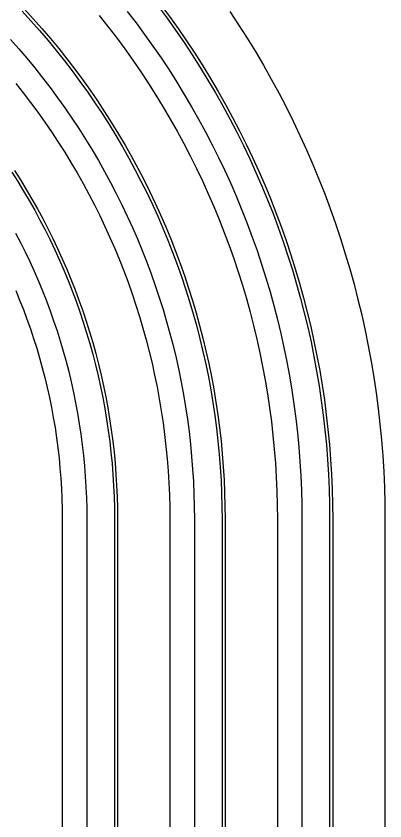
# Model space of a CAD drawing. Header units: metres. Extents: x 9 to 1211, y 9 to 2781.
# Drawn here: x 1091 to 1211, y 2387.9 to 2649.5 of the extents above; entities that cross this region are included whole.
import ezdxf

# ---------------------------------------------------------------- set-up
doc = ezdxf.new("R2010")
doc.units = ezdxf.units.M
for name, color, linetype in [('ACIKLIK', 5, 'Continuous'), ('CAM_SABLON', 4, 'Continuous'), ('DIS_KENAR_V91_Z3', 1, 'Continuous'), ('LAMBA_T4_Z4', 3, 'Continuous')]:
    doc.layers.add(name, color=color, linetype=linetype)

msp = doc.modelspace()

# ---------------------------------------------------------------- linework, layer by layer
at = {"layer": 'ACIKLIK'}
for points in [[(1127.19, 2651), (1130.03, 2647.29), (1132.82, 2643.53), (1135.53, 2639.72), (1138.18, 2635.86), (1140.76, 2631.96), (1143.28, 2628.02), (1145.72, 2624.03), (1148.09, 2620), (1150.4, 2615.93), (1152.63, 2611.82), (1154.79, 2607.67), (1156.88, 2603.48), (1158.89, 2599.26), (1160.83, 2595.01), (1162.69, 2590.72), (1164.48, 2586.39), (1166.2, 2582.04), (1167.84, 2577.66), (1169.4, 2573.25), (1170.88, 2568.82), (1172.29, 2564.36), (1173.62, 2559.87), (1174.87, 2555.36), (1176.04, 2550.83), (1177.13, 2546.29), (1178.14, 2541.72), (1179.08, 2537.14), (1179.93, 2532.54), (1180.7, 2527.92), (1181.39, 2523.3), (1182, 2518.66), (1182.53, 2514.01), (1182.98, 2509.36), (1183.35, 2504.69), (1183.63, 2500.03), (1183.84, 2495.35), (1183.96, 2490.68), (1184, 2485.88), (1184, 1696.12)], [(1089.15, 2641.91), (1091.85, 2638.86), (1094.49, 2635.77), (1097.07, 2632.63), (1099.61, 2629.45), (1102.08, 2626.22), (1104.5, 2622.95), (1106.86, 2619.64), (1109.16, 2616.29), (1111.41, 2612.9), (1113.59, 2609.47), (1115.72, 2606), (1117.78, 2602.5), (1119.79, 2598.96), (1121.73, 2595.39), (1123.6, 2591.78), (1125.42, 2588.14), (1127.17, 2584.47), (1128.86, 2580.77), (1130.48, 2577.04), (1132.03, 2573.28), (1133.52, 2569.5), (1134.95, 2565.69), (1136.3, 2561.86), (1137.6, 2558), (1138.82, 2554.12), (1139.97, 2550.22), (1141.06, 2546.3), (1142.08, 2542.37), (1143.03, 2538.41), (1143.91, 2534.44), (1144.72, 2530.46), (1145.46, 2526.46), (1146.13, 2522.45), (1146.73, 2518.43), (1147.26, 2514.4), (1147.72, 2510.36), (1148.11, 2506.31), (1148.43, 2502.25), (1148.68, 2498.19), (1148.86, 2494.13), (1148.96, 2490.07), (1149, 2485.88), (1149, 1696.12)], [(1090.82, 2578.95), (1092.42, 2575.89), (1093.96, 2572.8), (1095.45, 2569.68), (1096.88, 2566.53), (1098.26, 2563.36), (1099.58, 2560.17), (1100.85, 2556.96), (1102.06, 2553.72), (1103.21, 2550.46), (1104.31, 2547.19), (1105.35, 2543.89), (1106.33, 2540.58), (1107.25, 2537.25), (1108.12, 2533.9), (1108.92, 2530.54), (1109.67, 2527.17), (1110.36, 2523.78), (1110.99, 2520.38), (1111.56, 2516.97), (1112.07, 2513.56), (1112.52, 2510.13), (1112.91, 2506.7), (1113.25, 2503.26), (1113.52, 2499.81), (1113.73, 2496.36), (1113.88, 2492.91), (1113.97, 2489.46), (1114, 2485.88), (1114, 1696.12)]]:
    msp.add_lwpolyline(points, dxfattribs=at)
at = {"layer": 'CAM_SABLON'}
for points in [[(1137.22, 2652.7), (1140.1, 2648.82), (1142.9, 2644.88), (1145.64, 2640.9), (1148.31, 2636.86), (1150.91, 2632.79), (1153.43, 2628.67), (1155.89, 2624.5), (1158.27, 2620.29), (1160.58, 2616.04), (1162.81, 2611.76), (1164.97, 2607.43), (1167.05, 2603.06), (1169.05, 2598.67), (1170.98, 2594.23), (1172.83, 2589.77), (1174.6, 2585.27), (1176.29, 2580.74), (1177.91, 2576.18), (1179.44, 2571.6), (1180.9, 2566.99), (1182.27, 2562.35), (1183.56, 2557.69), (1184.77, 2553.01), (1185.9, 2548.31), (1186.95, 2543.59), (1187.91, 2538.85), (1188.79, 2534.1), (1189.59, 2529.33), (1190.3, 2524.55), (1190.93, 2519.76), (1191.48, 2514.95), (1191.95, 2510.14), (1192.32, 2505.32), (1192.62, 2500.5), (1192.83, 2495.67), (1192.96, 2490.83), (1193, 2485.92), (1193, 1696.08)], [(1092.99, 2651.04), (1095.84, 2647.93), (1098.64, 2644.77), (1101.38, 2641.55), (1104.07, 2638.3), (1106.7, 2634.99), (1109.27, 2631.64), (1111.78, 2628.24), (1114.23, 2624.81), (1116.63, 2621.32), (1118.96, 2617.8), (1121.23, 2614.24), (1123.43, 2610.64), (1125.58, 2607), (1127.66, 2603.32), (1129.67, 2599.61), (1131.62, 2595.87), (1133.51, 2592.09), (1135.33, 2588.27), (1137.08, 2584.43), (1138.76, 2580.56), (1140.38, 2576.65), (1141.93, 2572.72), (1143.4, 2568.77), (1144.81, 2564.79), (1146.16, 2560.78), (1147.43, 2556.75), (1148.62, 2552.7), (1149.75, 2548.63), (1150.81, 2544.54), (1151.8, 2540.44), (1152.71, 2536.31), (1153.55, 2532.18), (1154.32, 2528.02), (1155.02, 2523.86), (1155.64, 2519.68), (1156.2, 2515.49), (1156.67, 2511.3), (1157.08, 2507.09), (1157.41, 2502.88), (1157.67, 2498.67), (1157.85, 2494.45), (1157.96, 2490.22), (1158, 2485.92), (1158, 1696.08)], [(1089.6, 2598.74), (1091.55, 2595.69), (1093.43, 2592.61), (1095.27, 2589.5), (1097.05, 2586.36), (1098.77, 2583.18), (1100.44, 2579.98), (1102.05, 2576.74), (1103.61, 2573.48), (1105.1, 2570.19), (1106.54, 2566.88), (1107.93, 2563.54), (1109.25, 2560.18), (1110.52, 2556.8), (1111.72, 2553.39), (1112.87, 2549.97), (1113.95, 2546.52), (1114.98, 2543.06), (1115.95, 2539.58), (1116.85, 2536.08), (1117.69, 2532.56), (1118.48, 2529.04), (1119.2, 2525.5), (1119.85, 2521.95), (1120.45, 2518.38), (1120.98, 2514.81), (1121.46, 2511.23), (1121.87, 2507.64), (1122.21, 2504.04), (1122.5, 2500.44), (1122.72, 2496.83), (1122.87, 2493.22), (1122.97, 2489.61), (1123, 2485.92), (1123, 1696.08)]]:
    msp.add_lwpolyline(points, dxfattribs=at)
at = {"layer": 'DIS_KENAR_V91_Z3'}
for points in [[(1160.57, 2650.96), (1163.41, 2646.67), (1166.17, 2642.33), (1168.86, 2637.94), (1171.48, 2633.5), (1174.01, 2629.02), (1176.47, 2624.49), (1178.85, 2619.93), (1181.14, 2615.32), (1183.36, 2610.67), (1185.5, 2605.99), (1187.55, 2601.27), (1189.52, 2596.51), (1191.41, 2591.72), (1193.21, 2586.9), (1194.93, 2582.04), (1196.56, 2577.16), (1198.11, 2572.25), (1199.57, 2567.31), (1200.95, 2562.35), (1202.24, 2557.37), (1203.44, 2552.36), (1204.55, 2547.33), (1205.58, 2542.29), (1206.52, 2537.23), (1207.37, 2532.15), (1208.13, 2527.06), (1208.8, 2521.95), (1209.38, 2516.84), (1209.88, 2511.71), (1210.28, 2506.58), (1210.6, 2501.44), (1210.82, 2496.3), (1210.96, 2491.15), (1211, 2486), (1211, 1696)], [(1118.06, 2649.62), (1120.88, 2646.07), (1123.65, 2642.47), (1126.34, 2638.82), (1128.98, 2635.13), (1131.55, 2631.39), (1134.05, 2627.61), (1136.49, 2623.78), (1138.86, 2619.91), (1141.17, 2616), (1143.4, 2612.05), (1145.57, 2608.06), (1147.66, 2604.04), (1149.69, 2599.98), (1151.64, 2595.88), (1153.52, 2591.75), (1155.33, 2587.59), (1157.07, 2583.4), (1158.73, 2579.18), (1160.32, 2574.93), (1161.83, 2570.65), (1163.27, 2566.34), (1164.64, 2562.02), (1165.93, 2557.67), (1167.14, 2553.29), (1168.28, 2548.9), (1169.34, 2544.49), (1170.32, 2540.06), (1171.22, 2535.61), (1172.05, 2531.15), (1172.8, 2526.67), (1173.47, 2522.19), (1174.06, 2517.69), (1174.58, 2513.18), (1175.01, 2508.66), (1175.37, 2504.14), (1175.64, 2499.61), (1175.84, 2495.07), (1175.96, 2490.54), (1176, 2486), (1176, 1696)], [(1090.86, 2627.6), (1093.3, 2624.52), (1095.69, 2621.41), (1098.03, 2618.25), (1100.31, 2615.05), (1102.53, 2611.82), (1104.7, 2608.54), (1106.81, 2605.23), (1108.86, 2601.88), (1110.86, 2598.5), (1112.79, 2595.08), (1114.66, 2591.63), (1116.48, 2588.15), (1118.23, 2584.63), (1119.92, 2581.09), (1121.55, 2577.52), (1123.11, 2573.91), (1124.62, 2570.29), (1126.06, 2566.63), (1127.43, 2562.95), (1128.74, 2559.25), (1129.99, 2555.53), (1131.17, 2551.78), (1132.28, 2548.02), (1133.33, 2544.23), (1134.32, 2540.43), (1135.23, 2536.61), (1136.08, 2532.78), (1136.87, 2528.93), (1137.58, 2525.07), (1138.23, 2521.2), (1138.81, 2517.31), (1139.32, 2513.42), (1139.77, 2509.52), (1140.14, 2505.61), (1140.45, 2501.7), (1140.69, 2497.78), (1140.86, 2493.85), (1140.97, 2489.93), (1141, 2486), (1141, 1696)], [(1090.9, 2560.24), (1092.16, 2557.18), (1093.38, 2554.09), (1094.54, 2550.98), (1095.65, 2547.86), (1096.7, 2544.71), (1097.7, 2541.55), (1098.64, 2538.37), (1099.53, 2535.18), (1100.36, 2531.97), (1101.13, 2528.74), (1101.85, 2525.5), (1102.51, 2522.25), (1103.11, 2518.99), (1103.66, 2515.72), (1104.15, 2512.44), (1104.58, 2509.16), (1104.96, 2505.86), (1105.28, 2502.56), (1105.54, 2499.25), (1105.74, 2495.94), (1105.88, 2492.63), (1105.97, 2489.32), (1106, 2486), (1106, 1696)]]:
    msp.add_lwpolyline(points, dxfattribs=at)
at = {"layer": 'LAMBA_T4_Z4'}
for points in [[(1138.02, 2653.3), (1140.91, 2649.4), (1143.72, 2645.45), (1146.47, 2641.46), (1149.15, 2637.41), (1151.76, 2633.32), (1154.29, 2629.18), (1156.75, 2625), (1159.14, 2620.78), (1161.46, 2616.51), (1163.7, 2612.21), (1165.86, 2607.87), (1167.95, 2603.49), (1169.97, 2599.07), (1171.9, 2594.62), (1173.76, 2590.14), (1175.53, 2585.63), (1177.23, 2581.08), (1178.85, 2576.51), (1180.39, 2571.91), (1181.85, 2567.28), (1183.23, 2562.63), (1184.53, 2557.95), (1185.74, 2553.25), (1186.87, 2548.54), (1187.92, 2543.8), (1188.89, 2539.04), (1189.78, 2534.27), (1190.58, 2529.49), (1191.29, 2524.69), (1191.93, 2519.88), (1192.48, 2515.06), (1192.94, 2510.23), (1193.32, 2505.39), (1193.62, 2500.55), (1193.83, 2495.7), (1193.96, 2490.85), (1194, 2485.93), (1194, 1696.07)], [(1093.72, 2651.73), (1096.58, 2648.6), (1099.39, 2645.42), (1102.15, 2642.2), (1104.85, 2638.92), (1107.49, 2635.61), (1110.07, 2632.24), (1112.59, 2628.83), (1115.05, 2625.38), (1117.46, 2621.88), (1119.8, 2618.35), (1122.08, 2614.77), (1124.29, 2611.15), (1126.44, 2607.5), (1128.53, 2603.81), (1130.56, 2600.08), (1132.51, 2596.32), (1134.41, 2592.52), (1136.23, 2588.7), (1137.99, 2584.84), (1139.68, 2580.95), (1141.31, 2577.03), (1142.86, 2573.08), (1144.34, 2569.11), (1145.76, 2565.11), (1147.11, 2561.09), (1148.38, 2557.05), (1149.59, 2552.98), (1150.72, 2548.89), (1151.78, 2544.79), (1152.77, 2540.66), (1153.69, 2536.52), (1154.53, 2532.37), (1155.31, 2528.2), (1156.01, 2524.01), (1156.63, 2519.82), (1157.19, 2515.61), (1157.67, 2511.4), (1158.07, 2507.18), (1158.41, 2502.95), (1158.67, 2498.72), (1158.85, 2494.48), (1158.96, 2490.24), (1159, 2485.93), (1159, 1696.07)], [(1090.44, 2599.28), (1092.39, 2596.22), (1094.29, 2593.13), (1096.13, 2590), (1097.92, 2586.84), (1099.65, 2583.65), (1101.33, 2580.43), (1102.95, 2577.18), (1104.51, 2573.9), (1106.02, 2570.6), (1107.46, 2567.27), (1108.85, 2563.92), (1110.18, 2560.54), (1111.46, 2557.14), (1112.67, 2553.72), (1113.82, 2550.28), (1114.91, 2546.81), (1115.94, 2543.33), (1116.91, 2539.83), (1117.82, 2536.32), (1118.67, 2532.79), (1119.45, 2529.25), (1120.18, 2525.69), (1120.84, 2522.12), (1121.44, 2518.54), (1121.98, 2514.95), (1122.45, 2511.35), (1122.86, 2507.74), (1123.21, 2504.13), (1123.49, 2500.51), (1123.71, 2496.89), (1123.87, 2493.26), (1123.97, 2489.63), (1124, 2485.93), (1124, 1696.07)]]:
    msp.add_lwpolyline(points, dxfattribs=at)

doc.saveas('drawing.dxf')
